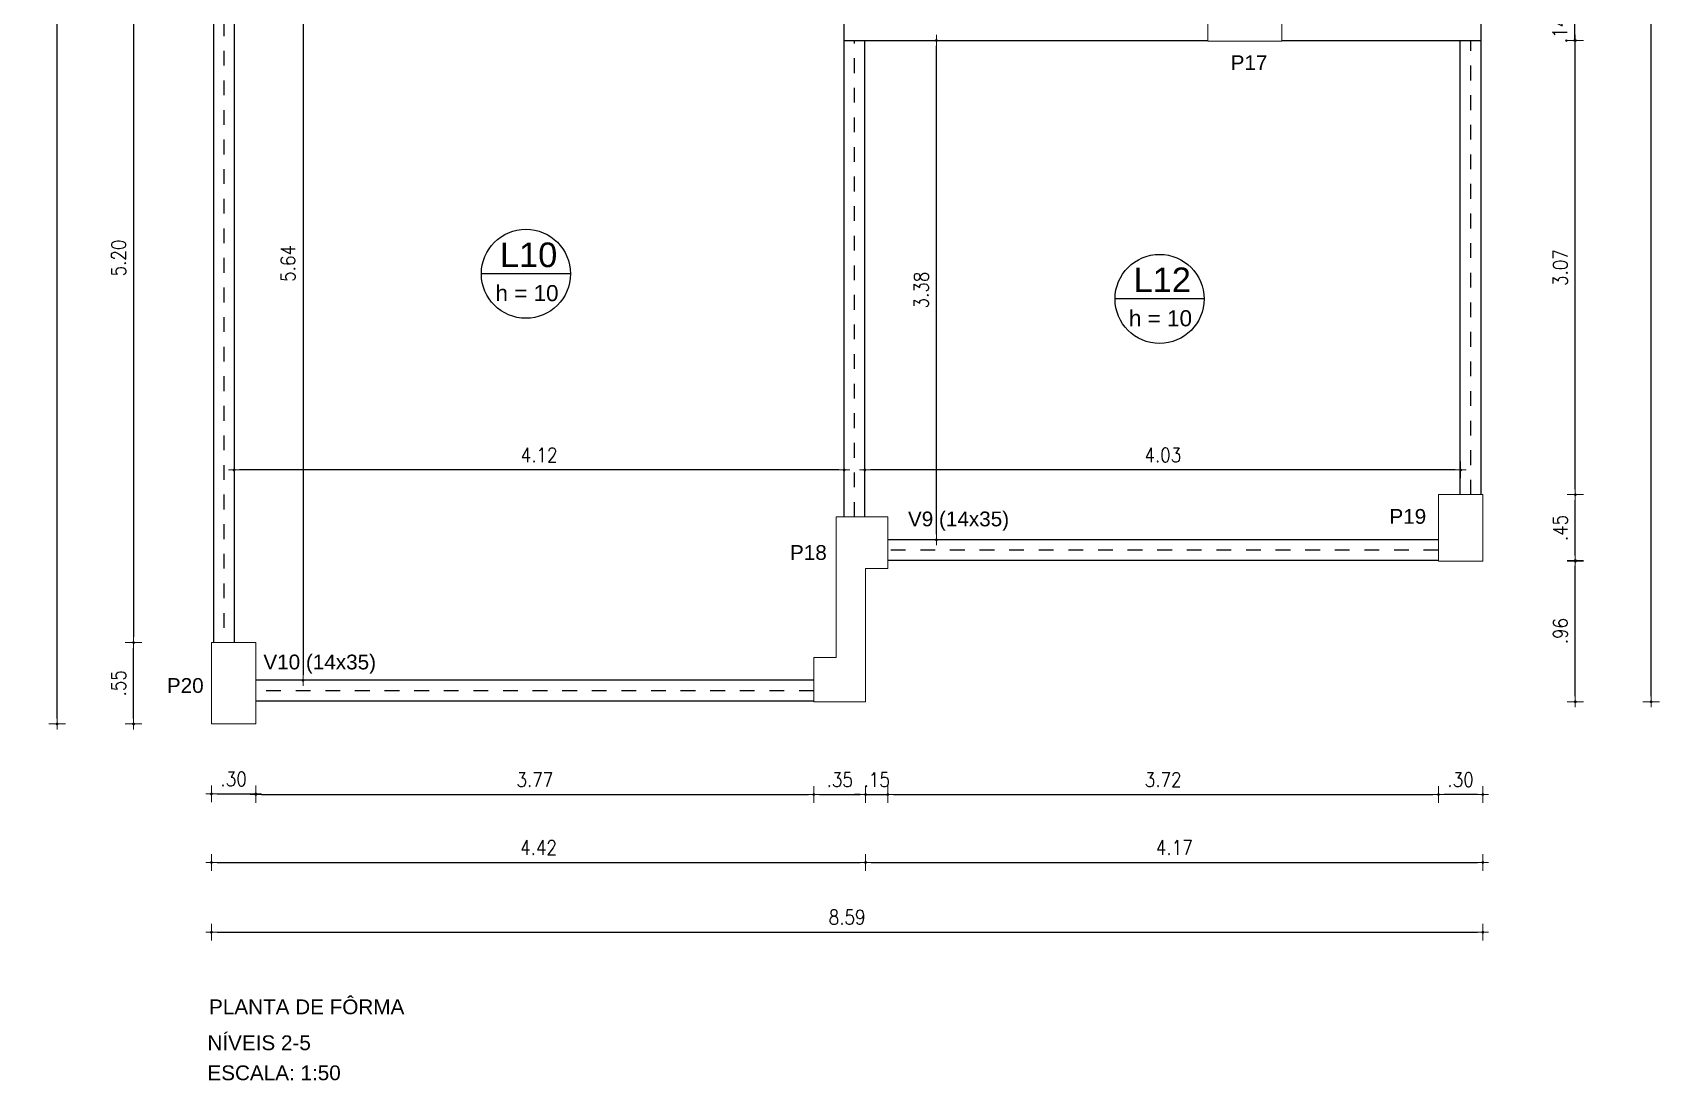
# Model space of a CAD drawing. Header units: millimetres. Extents: x 3231 to 3242, y 1355.4 to 1415.9.
# Drawn here: x 3230.98 to 3241.97, y 1393.86 to 1400.95 of the extents above; entities that cross this region are included whole.
import ezdxf

# ---------------------------------------------------------------- set-up
doc = ezdxf.new("R2010")
doc.units = ezdxf.units.MM
doc.linetypes.add('HIDDEN2', pattern=[4.7625, 3.175, -1.5875])
doc.layers.add('Cotas', color=30, linetype='Continuous', lineweight=5)
doc.layers.add('TEXTO', color=3, linetype='Continuous', lineweight=0)
for name, color, linetype in [('eixo', 8, 'HIDDEN2'), ('LAJE', 1, 'Continuous'), ('Pilares', 2, 'Continuous'), ('viga', 4, 'Continuous')]:
    doc.layers.add(name, color=color, linetype=linetype)
doc.styles.get("Standard").update_dxf_attribs({"font": 'arial.ttf'})
doc.styles.add('T-COTA', font='ROMANS.SHX', dxfattribs={"width": 0.85})
doc.dimstyles.new('COTA 1-75', dxfattribs={"dimscale": 0.075, "dimtxt": 1.3, "dimasz": 0.5, "dimexe": 0.18, "dimexo": 0.0625, "dimgap": 0.7, "dimtad": 1, "dimtoh": 1, "dimzin": 4, "dimdsep": 46, "dimtxsty": 'T-COTA', "dimblk1": 'DOT', "dimblk2": 'DOT', "dimsah": 1, "dimcen": 2, "dimse1": 1, "dimse2": 1, "dimclrd": 253, "dimclre": 4, "dimclrt": 30, "dimadec": 0, "dimazin": 2, "dimtfac": 1, "dimtix": 1, "dimtmove": 2, "dimatfit": 2, "dimfxl": 1, "dimtolj": 1, "dimtzin": 0, "dimarcsym": 0})

# ---------------------------------------------------------------- blocks, each defined once
blk = doc.blocks.new('DOT')
at = {"color": 0, "linetype": 'ByBlock'}
for q in [(-1, 0), (0, 1.5), (0, -1.5), (1, 0)]:
    blk.add_line((0, 0), q, dxfattribs=at)
at = {"color": 0, "linetype": 'ByBlock', "const_width": 0.25}
blk.add_lwpolyline([(-0.125, 0, 1), (0.125, 0, 1)], format="xyb", close=True, dxfattribs=at)
blk = doc.blocks.new('*D116')
at = {"layer": 'Cotas', "color": 253, "lineweight": -2, "transparency": 16777216}
blk.add_line((3231.659, 1401.986), (3231.659, 1396.861), dxfattribs=at)
at = {"layer": 'Defpoints', "color": 0, "transparency": 16777216}
for p in [(3232.185, 1402.023), (3231.659, 1396.823), (3232.185, 1396.823)]:
    blk.add_point(p, dxfattribs=at)
at = {"layer": 'Cotas', "color": 253, "lineweight": -2, "transparency": 16777216, "xscale": 0.0375, "yscale": 0.0375, "zscale": 0.0375}
for p, rotation in [((3231.659, 1402.023), 90), ((3231.659, 1396.823), 270)]:
    blk.add_blockref('DOT', p, dxfattribs=dict(at, rotation=rotation))
at = {"layer": 'Cotas', "color": 30, "transparency": 16777216, "insert": (3231.558, 1399.423), "char_height": 0.0975, "attachment_point": 5, "rotation": 90, "style": 'T-COTA'}
blk.add_mtext('\\A1;5.20', dxfattribs=at)
blk = doc.blocks.new('_Dot')
at = {"color": 0, "linetype": 'ByBlock', "lineweight": -2}
blk.add_line((-0.5, 0), (-1, 0), dxfattribs=at)
at = {"color": 0, "linetype": 'ByBlock', "const_width": 0.5}
blk.add_lwpolyline([(-0.25, 0, 1), (0.25, 0, 1)], format="xyb", close=True, dxfattribs=at)
blk = doc.blocks.new('*D117')
at = {"layer": 'Cotas', "color": 253, "lineweight": -2, "transparency": 16777216}
blk.add_line((3231.659, 1396.311), (3231.659, 1396.786), dxfattribs=at)
at = {"layer": 'Defpoints', "color": 0, "transparency": 16777216}
for p in [(3231.659, 1396.823), (3232.185, 1396.823), (3232.185, 1396.273)]:
    blk.add_point(p, dxfattribs=at)
at = {"layer": 'Cotas', "color": 253, "lineweight": -2, "transparency": 16777216, "xscale": 0.0375, "yscale": 0.0375, "zscale": 0.0375}
for p, rotation in [((3231.659, 1396.823), 90), ((3231.659, 1396.273), 270)]:
    blk.add_blockref('DOT', p, dxfattribs=dict(at, rotation=rotation))
at = {"layer": 'Cotas', "color": 30, "transparency": 16777216, "insert": (3231.558, 1396.548), "char_height": 0.0975, "attachment_point": 5, "rotation": 90, "style": 'T-COTA'}
blk.add_mtext('\\A1;.55', dxfattribs=at)
blk = doc.blocks.new('*D118')
at = {"layer": 'Cotas', "color": 253, "lineweight": -2, "transparency": 16777216}
blk.add_line((3231.142, 1396.311), (3231.142, 1411.456), dxfattribs=at)
at = {"layer": 'Defpoints', "color": 0, "transparency": 16777216}
for p in [(3231.142, 1411.493), (3232.185, 1411.493), (3232.185, 1396.273)]:
    blk.add_point(p, dxfattribs=at)
at = {"layer": 'Cotas', "color": 253, "lineweight": -2, "transparency": 16777216, "xscale": 0.0375, "yscale": 0.0375, "zscale": 0.0375}
for p, rotation in [((3231.142, 1411.493), 90), ((3231.142, 1396.273), 270)]:
    blk.add_blockref('DOT', p, dxfattribs=dict(at, rotation=rotation))
at = {"layer": 'Cotas', "color": 30, "transparency": 16777216, "insert": (3231.04, 1403.883), "char_height": 0.0975, "attachment_point": 5, "rotation": 90, "style": 'T-COTA'}
blk.add_mtext('\\A1;15.22', dxfattribs=at)
blk = doc.blocks.new('*D119')
at = {"layer": 'Cotas', "color": 253, "lineweight": -2, "transparency": 16777216}
blk.add_line((3232.223, 1395.8), (3232.448, 1395.8), dxfattribs=at)
at = {"layer": 'Defpoints', "color": 0, "transparency": 16777216}
for p in [(3232.185, 1396.273), (3232.485, 1396.273), (3232.485, 1395.8)]:
    blk.add_point(p, dxfattribs=at)
at = {"layer": 'Cotas', "color": 253, "lineweight": -2, "transparency": 16777216, "xscale": 0.0375, "yscale": 0.0375, "zscale": 0.0375, "rotation": 180}
blk.add_blockref('DOT', (3232.185, 1395.8), dxfattribs=at)
at = {"layer": 'Cotas', "color": 253, "lineweight": -2, "transparency": 16777216, "xscale": 0.0375, "yscale": 0.0375, "zscale": 0.0375}
blk.add_blockref('DOT', (3232.485, 1395.8), dxfattribs=at)
at = {"layer": 'Cotas', "color": 30, "transparency": 16777216, "insert": (3232.335, 1395.901), "char_height": 0.0975, "attachment_point": 5, "style": 'T-COTA'}
blk.add_mtext('\\A1;.30', dxfattribs=at)
blk = doc.blocks.new('*D120')
at = {"layer": 'Cotas', "color": 253, "lineweight": -2, "transparency": 16777216}
blk.add_line((3232.523, 1395.796), (3236.218, 1395.796), dxfattribs=at)
at = {"layer": 'Defpoints', "color": 0, "transparency": 16777216}
for p in [(3232.485, 1396.428), (3236.255, 1396.428), (3236.255, 1395.796)]:
    blk.add_point(p, dxfattribs=at)
at = {"layer": 'Cotas', "color": 253, "lineweight": -2, "transparency": 16777216, "xscale": 0.0375, "yscale": 0.0375, "zscale": 0.0375, "rotation": 180}
blk.add_blockref('DOT', (3232.485, 1395.796), dxfattribs=at)
at = {"layer": 'Cotas', "color": 253, "lineweight": -2, "transparency": 16777216, "xscale": 0.0375, "yscale": 0.0375, "zscale": 0.0375}
blk.add_blockref('DOT', (3236.255, 1395.796), dxfattribs=at)
at = {"layer": 'Cotas', "color": 30, "transparency": 16777216, "insert": (3234.37, 1395.897), "char_height": 0.0975, "attachment_point": 5, "style": 'T-COTA'}
blk.add_mtext('\\A1;3.77', dxfattribs=at)
blk = doc.blocks.new('*D121')
at = {"layer": 'Cotas', "color": 253, "lineweight": -2, "transparency": 16777216}
blk.add_line((3236.293, 1395.796), (3236.568, 1395.796), dxfattribs=at)
at = {"layer": 'Defpoints', "color": 0, "transparency": 16777216}
for p in [(3236.255, 1396.428), (3236.605, 1396.423), (3236.605, 1395.796)]:
    blk.add_point(p, dxfattribs=at)
at = {"layer": 'Cotas', "color": 253, "lineweight": -2, "transparency": 16777216, "xscale": 0.0375, "yscale": 0.0375, "zscale": 0.0375, "rotation": 180}
blk.add_blockref('DOT', (3236.255, 1395.796), dxfattribs=at)
at = {"layer": 'Cotas', "color": 253, "lineweight": -2, "transparency": 16777216, "xscale": 0.0375, "yscale": 0.0375, "zscale": 0.0375}
blk.add_blockref('DOT', (3236.605, 1395.796), dxfattribs=at)
at = {"layer": 'Cotas', "color": 30, "transparency": 16777216, "insert": (3236.43, 1395.897), "char_height": 0.0975, "attachment_point": 5, "style": 'T-COTA'}
blk.add_mtext('\\A1;.35', dxfattribs=at)
blk = doc.blocks.new('*D122')
at = {"layer": 'Cotas', "color": 253, "lineweight": -2, "transparency": 16777216}
blk.add_line((3232.223, 1395.337), (3236.568, 1395.337), dxfattribs=at)
at = {"layer": 'Defpoints', "color": 0, "transparency": 16777216}
for p in [(3236.605, 1396.423), (3232.185, 1396.273), (3236.605, 1395.337)]:
    blk.add_point(p, dxfattribs=at)
at = {"layer": 'Cotas', "color": 253, "lineweight": -2, "transparency": 16777216, "xscale": 0.0375, "yscale": 0.0375, "zscale": 0.0375, "rotation": 180}
blk.add_blockref('DOT', (3232.185, 1395.337), dxfattribs=at)
at = {"layer": 'Cotas', "color": 253, "lineweight": -2, "transparency": 16777216, "xscale": 0.0375, "yscale": 0.0375, "zscale": 0.0375}
blk.add_blockref('DOT', (3236.605, 1395.337), dxfattribs=at)
at = {"layer": 'Cotas', "color": 30, "transparency": 16777216, "insert": (3234.395, 1395.438), "char_height": 0.0975, "attachment_point": 5, "style": 'T-COTA'}
blk.add_mtext('\\A1;4.42', dxfattribs=at)
blk = doc.blocks.new('*D123')
at = {"layer": 'Cotas', "color": 253, "lineweight": -2, "transparency": 16777216}
for p, q in [((3236.568, 1395.796), (3236.53, 1395.796)), ((3236.605, 1395.796), (3236.755, 1395.796)), ((3236.793, 1395.796), (3236.83, 1395.796))]:
    blk.add_line(p, q, dxfattribs=at)
at = {"layer": 'Defpoints', "color": 0, "transparency": 16777216}
for p in [(3236.605, 1397.323), (3236.755, 1397.323), (3236.755, 1395.796)]:
    blk.add_point(p, dxfattribs=at)
at = {"layer": 'Cotas', "color": 253, "lineweight": -2, "transparency": 16777216, "xscale": 0.0375, "yscale": 0.0375, "zscale": 0.0375}
blk.add_blockref('DOT', (3236.605, 1395.796), dxfattribs=at)
at = {"layer": 'Cotas', "color": 253, "lineweight": -2, "transparency": 16777216, "xscale": 0.0375, "yscale": 0.0375, "zscale": 0.0375, "rotation": 180}
blk.add_blockref('DOT', (3236.755, 1395.796), dxfattribs=at)
at = {"layer": 'Cotas', "color": 30, "transparency": 16777216, "insert": (3236.68, 1395.897), "char_height": 0.0975, "attachment_point": 5, "style": 'T-COTA'}
blk.add_mtext('\\A1;.15', dxfattribs=at)
blk = doc.blocks.new('*D124')
at = {"layer": 'Cotas', "color": 253, "lineweight": -2, "transparency": 16777216}
blk.add_line((3236.793, 1395.796), (3240.438, 1395.796), dxfattribs=at)
at = {"layer": 'Defpoints', "color": 0, "transparency": 16777216}
for p in [(3236.755, 1397.378), (3240.475, 1397.373), (3240.475, 1395.796)]:
    blk.add_point(p, dxfattribs=at)
at = {"layer": 'Cotas', "color": 253, "lineweight": -2, "transparency": 16777216, "xscale": 0.0375, "yscale": 0.0375, "zscale": 0.0375, "rotation": 180}
blk.add_blockref('DOT', (3236.755, 1395.796), dxfattribs=at)
at = {"layer": 'Cotas', "color": 253, "lineweight": -2, "transparency": 16777216, "xscale": 0.0375, "yscale": 0.0375, "zscale": 0.0375}
blk.add_blockref('DOT', (3240.475, 1395.796), dxfattribs=at)
at = {"layer": 'Cotas', "color": 30, "transparency": 16777216, "insert": (3238.615, 1395.897), "char_height": 0.0975, "attachment_point": 5, "style": 'T-COTA'}
blk.add_mtext('\\A1;3.72', dxfattribs=at)
blk = doc.blocks.new('*D125')
at = {"layer": 'Cotas', "color": 253, "lineweight": -2, "transparency": 16777216}
blk.add_line((3240.738, 1395.796), (3240.513, 1395.796), dxfattribs=at)
at = {"layer": 'Defpoints', "color": 0, "transparency": 16777216}
for p in [(3240.475, 1397.378), (3240.775, 1397.373), (3240.475, 1395.796)]:
    blk.add_point(p, dxfattribs=at)
at = {"layer": 'Cotas', "color": 253, "lineweight": -2, "transparency": 16777216, "xscale": 0.0375, "yscale": 0.0375, "zscale": 0.0375, "rotation": 180}
blk.add_blockref('DOT', (3240.475, 1395.796), dxfattribs=at)
at = {"layer": 'Cotas', "color": 253, "lineweight": -2, "transparency": 16777216, "xscale": 0.0375, "yscale": 0.0375, "zscale": 0.0375}
blk.add_blockref('DOT', (3240.775, 1395.796), dxfattribs=at)
at = {"layer": 'Cotas', "color": 30, "transparency": 16777216, "insert": (3240.625, 1395.897), "char_height": 0.0975, "attachment_point": 5, "style": 'T-COTA'}
blk.add_mtext('\\A1;.30', dxfattribs=at)
blk = doc.blocks.new('*D126')
at = {"layer": 'Cotas', "color": 253, "lineweight": -2, "transparency": 16777216}
blk.add_line((3236.643, 1395.337), (3240.738, 1395.337), dxfattribs=at)
at = {"layer": 'Defpoints', "color": 0, "transparency": 16777216}
for p in [(3236.605, 1397.323), (3240.775, 1397.373), (3240.775, 1395.337)]:
    blk.add_point(p, dxfattribs=at)
at = {"layer": 'Cotas', "color": 253, "lineweight": -2, "transparency": 16777216, "xscale": 0.0375, "yscale": 0.0375, "zscale": 0.0375, "rotation": 180}
blk.add_blockref('DOT', (3236.605, 1395.337), dxfattribs=at)
at = {"layer": 'Cotas', "color": 253, "lineweight": -2, "transparency": 16777216, "xscale": 0.0375, "yscale": 0.0375, "zscale": 0.0375}
blk.add_blockref('DOT', (3240.775, 1395.337), dxfattribs=at)
at = {"layer": 'Cotas', "color": 30, "transparency": 16777216, "insert": (3238.69, 1395.438), "char_height": 0.0975, "attachment_point": 5, "style": 'T-COTA'}
blk.add_mtext('\\A1;4.17', dxfattribs=at)
blk = doc.blocks.new('*D127')
at = {"layer": 'Cotas', "color": 253, "lineweight": -2, "transparency": 16777216}
blk.add_line((3232.223, 1394.865), (3240.738, 1394.865), dxfattribs=at)
at = {"layer": 'Defpoints', "color": 0, "transparency": 16777216}
for p in [(3240.775, 1397.373), (3232.185, 1396.273), (3240.775, 1394.865)]:
    blk.add_point(p, dxfattribs=at)
at = {"layer": 'Cotas', "color": 253, "lineweight": -2, "transparency": 16777216, "xscale": 0.0375, "yscale": 0.0375, "zscale": 0.0375, "rotation": 180}
blk.add_blockref('DOT', (3232.185, 1394.865), dxfattribs=at)
at = {"layer": 'Cotas', "color": 253, "lineweight": -2, "transparency": 16777216, "xscale": 0.0375, "yscale": 0.0375, "zscale": 0.0375}
blk.add_blockref('DOT', (3240.775, 1394.865), dxfattribs=at)
at = {"layer": 'Cotas', "color": 30, "transparency": 16777216, "insert": (3236.48, 1394.967), "char_height": 0.0975, "attachment_point": 5, "style": 'T-COTA'}
blk.add_mtext('\\A1;8.59', dxfattribs=at)
blk = doc.blocks.new('*D128')
at = {"layer": 'Cotas', "color": 253, "lineweight": -2, "transparency": 16777216}
blk.add_line((3241.4, 1396.461), (3241.4, 1397.341), dxfattribs=at)
at = {"layer": 'Defpoints', "color": 0, "transparency": 16777216}
for p in [(3236.755, 1397.378), (3241.4, 1397.378), (3236.605, 1396.423)]:
    blk.add_point(p, dxfattribs=at)
at = {"layer": 'Cotas', "color": 253, "lineweight": -2, "transparency": 16777216, "xscale": 0.0375, "yscale": 0.0375, "zscale": 0.0375}
for p, rotation in [((3241.4, 1397.378), 90), ((3241.4, 1396.423), 270)]:
    blk.add_blockref('DOT', p, dxfattribs=dict(at, rotation=rotation))
at = {"layer": 'Cotas', "color": 30, "transparency": 16777216, "insert": (3241.299, 1396.901), "char_height": 0.0975, "attachment_point": 5, "rotation": 90, "style": 'T-COTA'}
blk.add_mtext('\\A1;.96', dxfattribs=at)
blk = doc.blocks.new('*D129')
at = {"layer": 'Cotas', "color": 253, "lineweight": -2, "transparency": 16777216}
blk.add_line((3241.4, 1397.411), (3241.4, 1397.786), dxfattribs=at)
at = {"layer": 'Defpoints', "color": 0, "transparency": 16777216}
for p in [(3240.763, 1397.823), (3241.4, 1397.823), (3240.775, 1397.373)]:
    blk.add_point(p, dxfattribs=at)
at = {"layer": 'Cotas', "color": 253, "lineweight": -2, "transparency": 16777216, "xscale": 0.0375, "yscale": 0.0375, "zscale": 0.0375}
for p, rotation in [((3241.4, 1397.823), 90), ((3241.4, 1397.373), 270)]:
    blk.add_blockref('DOT', p, dxfattribs=dict(at, rotation=rotation))
at = {"layer": 'Cotas', "color": 30, "transparency": 16777216, "insert": (3241.299, 1397.598), "char_height": 0.0975, "attachment_point": 5, "rotation": 90, "style": 'T-COTA'}
blk.add_mtext('\\A1;.45', dxfattribs=at)
blk = doc.blocks.new('*D130')
at = {"layer": 'Cotas', "color": 253, "lineweight": -2, "transparency": 16777216}
blk.add_line((3241.4, 1397.861), (3241.4, 1400.856), dxfattribs=at)
at = {"layer": 'Defpoints', "color": 0, "transparency": 16777216}
for p in [(3240.623, 1400.893), (3241.4, 1400.893), (3240.775, 1397.823)]:
    blk.add_point(p, dxfattribs=at)
at = {"layer": 'Cotas', "color": 253, "lineweight": -2, "transparency": 16777216, "xscale": 0.0375, "yscale": 0.0375, "zscale": 0.0375}
for p, rotation in [((3241.4, 1400.893), 90), ((3241.4, 1397.823), 270)]:
    blk.add_blockref('DOT', p, dxfattribs=dict(at, rotation=rotation))
at = {"layer": 'Cotas', "color": 30, "transparency": 16777216, "insert": (3241.299, 1399.358), "char_height": 0.0975, "attachment_point": 5, "rotation": 90, "style": 'T-COTA'}
blk.add_mtext('\\A1;3.07', dxfattribs=at)
blk = doc.blocks.new('*D131')
at = {"layer": 'Cotas', "color": 253, "lineweight": -2, "transparency": 16777216}
for p, q in [((3241.396, 1401.071), (3241.396, 1401.108)), ((3241.396, 1400.893), (3241.396, 1401.033)), ((3241.396, 1400.856), (3241.396, 1400.818))]:
    blk.add_line(p, q, dxfattribs=at)
at = {"layer": 'Defpoints', "color": 0, "transparency": 16777216}
for p in [(3240.763, 1401.033), (3241.396, 1401.033), (3240.763, 1400.893)]:
    blk.add_point(p, dxfattribs=at)
at = {"layer": 'Cotas', "color": 253, "lineweight": -2, "transparency": 16777216, "xscale": 0.0375, "yscale": 0.0375, "zscale": 0.0375}
for p, rotation in [((3241.396, 1401.033), 270), ((3241.396, 1400.893), 90)]:
    blk.add_blockref('DOT', p, dxfattribs=dict(at, rotation=rotation))
at = {"layer": 'Cotas', "color": 30, "transparency": 16777216, "insert": (3241.295, 1400.963), "char_height": 0.0975, "attachment_point": 5, "rotation": 90, "style": 'T-COTA'}
blk.add_mtext('\\A1;.14', dxfattribs=at)
blk = doc.blocks.new('*D142')
at = {"layer": 'Cotas', "color": 253, "lineweight": -2, "transparency": 16777216}
blk.add_line((3241.912, 1396.461), (3241.912, 1411.441), dxfattribs=at)
at = {"layer": 'Defpoints', "color": 0, "transparency": 16777216}
for p in [(3240.775, 1411.478), (3241.912, 1411.478), (3236.605, 1396.423)]:
    blk.add_point(p, dxfattribs=at)
at = {"layer": 'Cotas', "color": 253, "lineweight": -2, "transparency": 16777216, "xscale": 0.0375, "yscale": 0.0375, "zscale": 0.0375}
for p, rotation in [((3241.912, 1411.478), 90), ((3241.912, 1396.423), 270)]:
    blk.add_blockref('DOT', p, dxfattribs=dict(at, rotation=rotation))
at = {"layer": 'Cotas', "color": 30, "transparency": 16777216, "insert": (3241.811, 1403.951), "char_height": 0.0975, "attachment_point": 5, "rotation": 90, "style": 'T-COTA'}
blk.add_mtext('\\A1;15.05', dxfattribs=at)
blk = doc.blocks.new('*D153')
at = {"layer": 'Cotas', "color": 253, "lineweight": -2, "transparency": 16777216}
blk.add_line((3237.083, 1397.556), (3237.083, 1400.856), dxfattribs=at)
at = {"layer": 'Defpoints', "color": 0, "transparency": 16777216}
for p in [(3236.6, 1400.893), (3237.083, 1400.893), (3236.755, 1397.518)]:
    blk.add_point(p, dxfattribs=at)
at = {"layer": 'Cotas', "color": 253, "lineweight": -2, "transparency": 16777216, "xscale": 0.0375, "yscale": 0.0375, "zscale": 0.0375}
for p, rotation in [((3237.083, 1400.893), 90), ((3237.083, 1397.518), 270)]:
    blk.add_blockref('DOT', p, dxfattribs=dict(at, rotation=rotation))
at = {"layer": 'Cotas', "color": 30, "transparency": 16777216, "insert": (3236.982, 1399.206), "char_height": 0.0975, "attachment_point": 5, "rotation": 90, "style": 'T-COTA'}
blk.add_mtext('\\A1;3.38', dxfattribs=at)
blk = doc.blocks.new('*D154')
at = {"layer": 'Cotas', "color": 253, "lineweight": -2, "transparency": 16777216}
blk.add_line((3240.588, 1397.99), (3236.638, 1397.99), dxfattribs=at)
at = {"layer": 'Defpoints', "color": 0, "transparency": 16777216}
for p in [(3236.6, 1397.99), (3240.625, 1397.823), (3236.6, 1397.673)]:
    blk.add_point(p, dxfattribs=at)
at = {"layer": 'Cotas', "color": 253, "lineweight": -2, "transparency": 16777216, "xscale": 0.0375, "yscale": 0.0375, "zscale": 0.0375, "rotation": 180}
blk.add_blockref('DOT', (3236.6, 1397.99), dxfattribs=at)
at = {"layer": 'Cotas', "color": 253, "lineweight": -2, "transparency": 16777216, "xscale": 0.0375, "yscale": 0.0375, "zscale": 0.0375}
blk.add_blockref('DOT', (3240.625, 1397.99), dxfattribs=at)
at = {"layer": 'Cotas', "color": 30, "transparency": 16777216, "insert": (3238.613, 1398.091), "char_height": 0.0975, "attachment_point": 5, "style": 'T-COTA'}
blk.add_mtext('\\A1;4.03', dxfattribs=at)
blk = doc.blocks.new('*D158')
at = {"layer": 'Cotas', "color": 253, "lineweight": -2, "transparency": 16777216}
blk.add_line((3236.423, 1397.99), (3232.375, 1397.99), dxfattribs=at)
at = {"layer": 'Defpoints', "color": 0, "transparency": 16777216}
for p in [(3232.338, 1397.99), (3236.46, 1397.99), (3232.338, 1396.823)]:
    blk.add_point(p, dxfattribs=at)
at = {"layer": 'Cotas', "color": 253, "lineweight": -2, "transparency": 16777216, "xscale": 0.0375, "yscale": 0.0375, "zscale": 0.0375, "rotation": 180}
blk.add_blockref('DOT', (3232.338, 1397.99), dxfattribs=at)
at = {"layer": 'Cotas', "color": 253, "lineweight": -2, "transparency": 16777216, "xscale": 0.0375, "yscale": 0.0375, "zscale": 0.0375}
blk.add_blockref('DOT', (3236.46, 1397.99), dxfattribs=at)
at = {"layer": 'Cotas', "color": 30, "transparency": 16777216, "insert": (3234.399, 1398.091), "char_height": 0.0975, "attachment_point": 5, "style": 'T-COTA'}
blk.add_mtext('\\A1;4.12', dxfattribs=at)
blk = doc.blocks.new('*D159')
at = {"layer": 'Cotas', "color": 253, "lineweight": -2, "transparency": 16777216}
blk.add_line((3232.804, 1402.166), (3232.804, 1396.606), dxfattribs=at)
at = {"layer": 'Defpoints', "color": 0, "transparency": 16777216}
for p in [(3232.485, 1402.203), (3232.485, 1396.568), (3232.804, 1396.568)]:
    blk.add_point(p, dxfattribs=at)
at = {"layer": 'Cotas', "color": 253, "lineweight": -2, "transparency": 16777216, "xscale": 0.0375, "yscale": 0.0375, "zscale": 0.0375}
for p, rotation in [((3232.804, 1402.203), 90), ((3232.804, 1396.568), 270)]:
    blk.add_blockref('DOT', p, dxfattribs=dict(at, rotation=rotation))
at = {"layer": 'Cotas', "color": 30, "transparency": 16777216, "insert": (3232.703, 1399.386), "char_height": 0.0975, "attachment_point": 5, "rotation": 90, "style": 'T-COTA'}
blk.add_mtext('\\A1;5.64', dxfattribs=at)

msp = doc.modelspace()

# ---------------------------------------------------------------- linework, layer by layer
at = {"layer": 'eixo', "ltscale": 0.03}
for p, q in [((3232.268, 1402.023), (3232.268, 1396.823)), ((3236.53, 1397.673), (3236.53, 1400.893)), ((3240.693, 1397.823), (3240.693, 1400.893)), ((3240.475, 1397.448), (3236.755, 1397.448)), ((3236.255, 1396.498), (3232.485, 1396.498))]:
    msp.add_line(p, q, dxfattribs=at)
at = {"layer": 'LAJE'}
for p, q in [((3234.611, 1399.316), (3234.009, 1399.316)), ((3238.892, 1399.146), (3238.289, 1399.146))]:
    msp.add_line(p, q, dxfattribs=at)
for centre in [(3234.31, 1399.316), (3238.591, 1399.146)]:
    msp.add_circle(centre, 0.301, dxfattribs=at)
at = {"layer": 'Pilares', "linetype": 'Continuous', "lineweight": 0}
for p, q in [((3238.917, 1400.888), (3238.917, 1401.038)), ((3239.417, 1401.038), (3239.417, 1400.888)), ((3239.417, 1400.888), (3238.917, 1400.888)), ((3240.475, 1397.823), (3240.775, 1397.823)), ((3240.475, 1397.373), (3240.475, 1397.823)), ((3240.775, 1397.823), (3240.775, 1397.373)), ((3236.755, 1397.673), (3236.405, 1397.673)), ((3236.405, 1397.673), (3236.405, 1396.723)), ((3236.755, 1397.323), (3236.755, 1397.673)), ((3236.605, 1396.423), (3236.605, 1397.323)), ((3236.605, 1397.323), (3236.755, 1397.323)), ((3240.775, 1397.373), (3240.475, 1397.373)), ((3240.775, 1397.373), (3240.477, 1397.373)), ((3240.527, 1397.373), (3240.775, 1397.373)), ((3232.185, 1396.823), (3232.485, 1396.823)), ((3232.185, 1396.823), (3232.185, 1396.273)), ((3232.485, 1396.823), (3232.485, 1396.273)), ((3236.255, 1396.723), (3236.255, 1396.423)), ((3236.405, 1396.723), (3236.255, 1396.723)), ((3236.255, 1396.423), (3236.605, 1396.423)), ((3232.485, 1396.273), (3232.185, 1396.273))]:
    msp.add_line(p, q, dxfattribs=at)
at = {"layer": 'viga', "ltscale": 0.03}
for p, q in [((3240.763, 1397.823), (3240.763, 1402.073)), ((3232.198, 1402.023), (3232.198, 1396.823)), ((3232.338, 1402.023), (3232.338, 1396.823)), ((3236.46, 1397.673), (3236.46, 1402.023)), ((3236.46, 1400.893), (3238.917, 1400.893)), ((3236.6, 1397.673), (3236.6, 1400.893)), ((3239.417, 1400.893), (3240.763, 1400.893)), ((3240.623, 1397.823), (3240.623, 1400.893)), ((3240.475, 1397.518), (3236.755, 1397.518)), ((3240.475, 1397.378), (3236.755, 1397.378)), ((3236.255, 1396.568), (3232.485, 1396.568)), ((3236.255, 1396.428), (3232.485, 1396.428))]:
    msp.add_line(p, q, dxfattribs=at)

# ---------------------------------------------------------------- texts
at = {"layer": 'LAJE'}
for s, height, p in [('L10', 0.1664, (3234.134, 1399.361)), ('L12', 0.1664, (3238.415, 1399.192)), ('h = 10 ', 0.1087, (3234.104, 1399.131)), ('h = 10 ', 0.1087, (3238.384, 1398.961))]:
    msp.add_text(s, height=height, dxfattribs=at).set_placement(p)
at = {"layer": 'TEXTO', "color": 3, "linetype": 'Continuous'}
for s, p in [('P17', (3239.071, 1400.693)), ('V9 (14x35)', (3236.891, 1397.609)), ('P19', (3240.144, 1397.626)), ('P18', (3236.094, 1397.382)), ('V10 (14x35)', (3232.536, 1396.642)), ('P20', (3231.884, 1396.483)), ('PLANTA DE FÔRMA', (3232.169, 1394.311)), ('NÍVEIS 2-5', (3232.158, 1394.068)), ('ESCALA: 1:50', (3232.158, 1393.865))]:
    msp.add_text(s, height=0.1, dxfattribs=at).set_placement(p)

# ---------------------------------------------------------------- dimensions: what is measured, and where the dimension line sits
at = {"layer": 'Cotas'}
for base, p1, p2, picture, middle in [((3231.142, 1411.493), (3232.185, 1396.273), (3232.185, 1411.493), '*D118', (3231.04, 1403.883)), ((3241.91218, 1411.47809), (3236.60532, 1396.4231), (3240.77532, 1411.47809), '*D142', (3241.81093, 1403.95059)), ((3232.80393, 1396.5681), (3232.48532, 1402.20311), (3232.48532, 1396.5681), '*D159', (3232.70268, 1399.3856)), ((3231.659, 1396.823), (3232.185, 1402.023), (3232.185, 1396.823), '*D116', (3231.558, 1399.423)), ((3241.396, 1401.033), (3240.763, 1400.893), (3240.763, 1401.033), '*D131', (3241.295, 1400.963)), ((3237.08305, 1400.89311), (3236.75532, 1397.5181), (3236.60032, 1400.89311), '*D153', (3236.9818, 1399.2056)), ((3241.4, 1400.893), (3240.775, 1397.823), (3240.623, 1400.893), '*D130', (3241.299, 1399.358)), ((3241.4, 1397.823), (3240.775, 1397.373), (3240.763, 1397.823), '*D129', (3241.299, 1397.598)), ((3241.400146256, 1397.378097062), (3236.605319098, 1396.423097062), (3236.755319098, 1397.378097062), '*D128', (3241.298896256, 1396.900597062)), ((3231.659, 1396.823), (3232.185, 1396.273), (3232.185, 1396.823), '*D117', (3231.558, 1396.548))]:
    dim = msp.add_linear_dim(base=base, p1=p1, p2=p2, angle=90, dimstyle='COTA 1-75', dxfattribs=at)
    dim.commit()
    dim.dimension.update_dxf_attribs({"geometry": picture, "text_midpoint": middle})
for base, p1, p2, picture, middle in [((3232.338, 1397.99), (3236.46, 1397.99), (3232.338, 1396.823), '*D158', (3234.399, 1398.091)), ((3236.600319098, 1397.989801572), (3240.625319098, 1397.823097062), (3236.600319098, 1397.673097062), '*D154', (3238.612819098, 1398.091051572)), ((3240.775, 1394.865), (3232.185, 1396.273), (3240.775, 1397.373), '*D127', (3236.48, 1394.967)), ((3236.755, 1395.796), (3236.605, 1397.323), (3236.755, 1397.323), '*D123', (3236.68, 1395.897)), ((3240.775, 1395.337), (3236.605, 1397.323), (3240.775, 1397.373), '*D126', (3238.69, 1395.438)), ((3240.475, 1395.796), (3236.755, 1397.378), (3240.475, 1397.373), '*D124', (3238.615, 1395.897)), ((3240.475, 1395.796), (3240.775, 1397.373), (3240.475, 1397.378), '*D125', (3240.625, 1395.897)), ((3236.605, 1395.337), (3232.185, 1396.273), (3236.605, 1396.423), '*D122', (3234.395, 1395.438)), ((3236.255, 1395.796), (3232.485, 1396.428), (3236.255, 1396.428), '*D120', (3234.37, 1395.897)), ((3236.605, 1395.796), (3236.255, 1396.428), (3236.605, 1396.423), '*D121', (3236.43, 1395.897)), ((3232.485, 1395.8), (3232.185, 1396.273), (3232.485, 1396.273), '*D119', (3232.335, 1395.901))]:
    dim = msp.add_linear_dim(base=base, p1=p1, p2=p2, dimstyle='COTA 1-75', dxfattribs=at)
    dim.commit()
    dim.dimension.update_dxf_attribs({"geometry": picture, "text_midpoint": middle})

doc.saveas('drawing.dxf')
